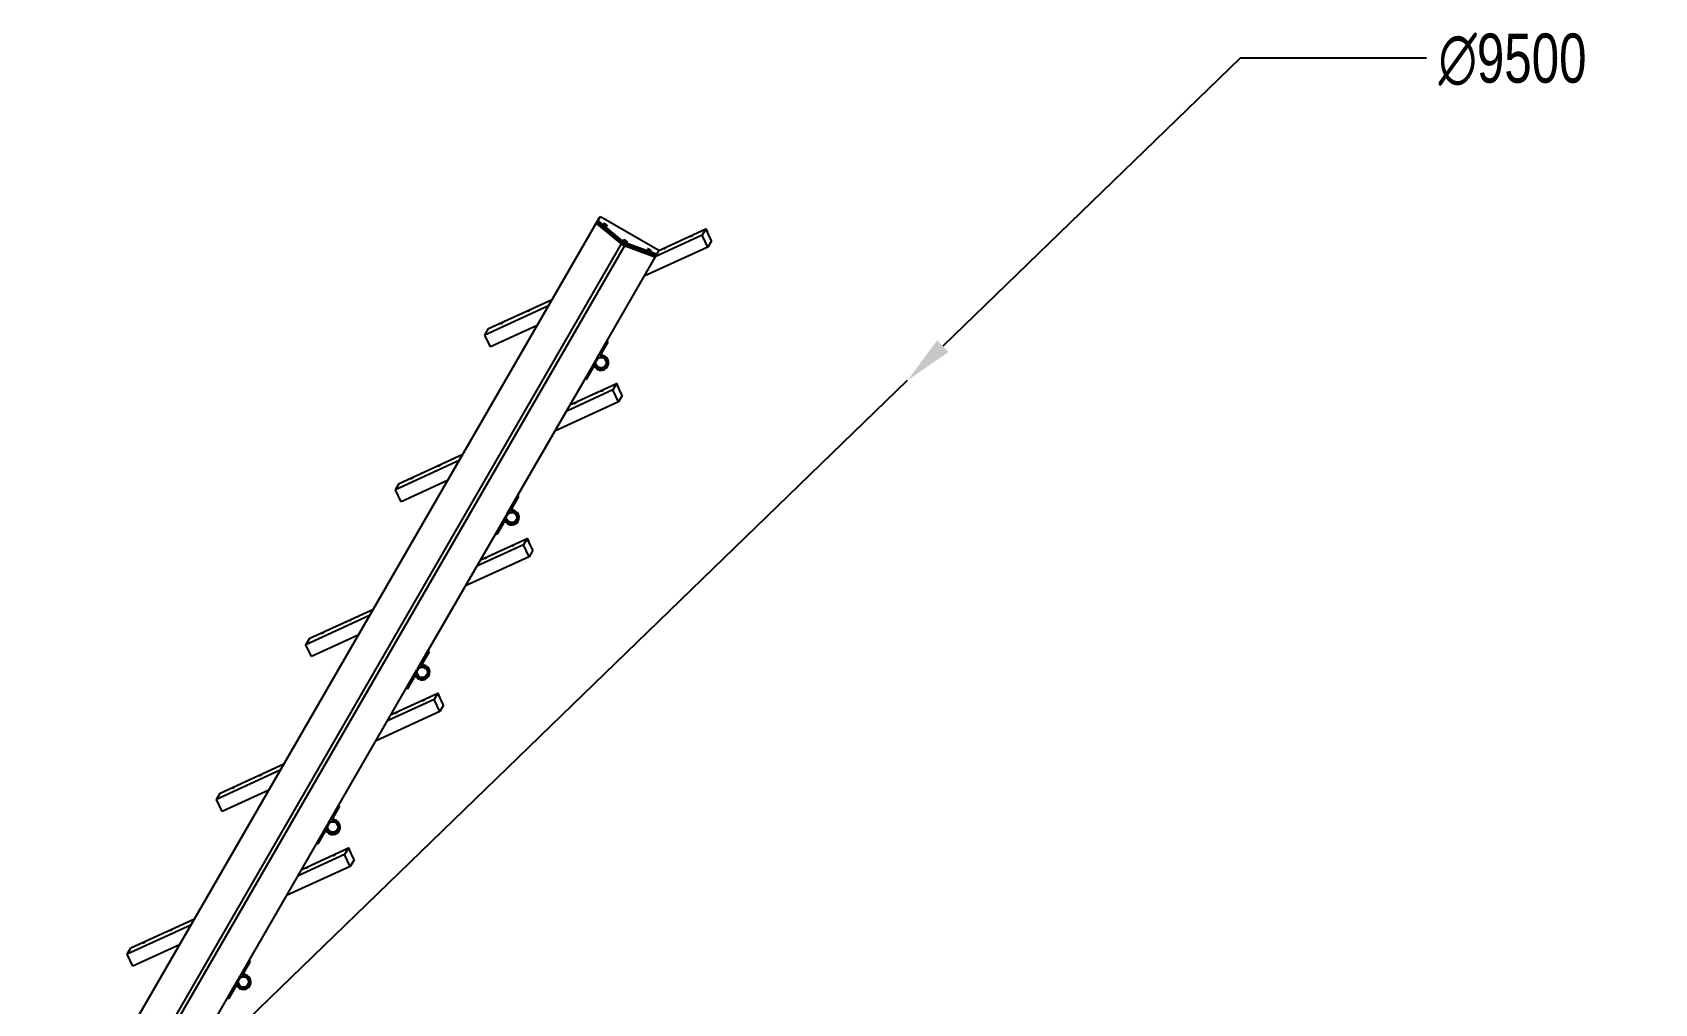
# Model space of a CAD drawing. Header units: millimetres. Extents: x 122 to 2816, y -707 to 556.
# Drawn here: x 813.9 to 875.1, y 181.8 to 218.4 of the extents above; entities that cross this region are included whole.
import ezdxf

# ---------------------------------------------------------------- set-up
doc = ezdxf.new("R2010")
doc.units = ezdxf.units.MM
doc.header["$PDSIZE"] = -1
doc.layers.add('FORMAT', color=7, linetype='Continuous')
doc.styles.add('SLDTEXTSTYLE7', font='TXT', dxfattribs={"width": 0.75})
doc.dimstyles.new('SLDDIMSTYLE2', dxfattribs={"dimtxt": 1.852083, "dimasz": 1.852083, "dimexe": 0, "dimexo": 0.625, "dimgap": 0.463021, "dimtad": 1, "dimdec": 0, "dimlfac": 110, "dimrnd": 1e-09, "dimzin": 12, "dimtxsty": 'SLDTEXTSTYLE7', "dimblk1": 'NONE', "dimsah": 1, "dimcen": 0, "dimazin": 3, "dimtfac": 1, "dimtdec": 0, "dimtmove": 0, "dimatfit": 3, "dimldrblk": 'NONE', "dimfrac": 2, "dimtzin": 12})
pattern_1 = [(45, (577.821, 87.9), (-6.7352, 6.7352), []), (45, (582.311, 87.9), (-6.7352, 6.7352), [])]

# ---------------------------------------------------------------- blocks, each defined once
blk = doc.blocks.new('*D1076')
at = {"layer": 'Defpoints', "color": 0}
for p in [(846.904, 205.268), (784.871, 145.179)]:
    blk.add_point(p, dxfattribs=at)
at = {"layer": 'FORMAT', "color": 0, "lineweight": -2}
for p, q in [((859.442, 217.412), (848.234, 206.557)), ((866.454, 217.412), (859.442, 217.412)), ((784.871, 145.179), (846.904, 205.268))]:
    blk.add_line(p, q, dxfattribs=at)
at = {"layer": 'FORMAT', "color": 0}
blk.add_solid([(848.02, 206.778), (848.449, 206.335), (846.904, 205.268)], dxfattribs=at)
at = {"layer": 'FORMAT', "color": 0, "insert": (866.917, 218.339), "char_height": 1.8521, "attachment_point": 1, "style": 'SLDTEXTSTYLE7'}
blk.add_mtext('\\A1;∅9500', dxfattribs=at)
blk = doc.blocks.new('_None')

msp = doc.modelspace()

# ---------------------------------------------------------------- hatches: boundary and pattern name
at = {"linetype": 'Continuous', "lineweight": 18}
h = msp.add_hatch(dxfattribs=at)
h.set_pattern_fill('ANSI32', style=0)
h.set_pattern_definition(pattern_1)
edge = h.paths.add_edge_path(flags=0)
edge.add_arc((835.35372, 205.931965), 0.219545, 0, 360)
edge = h.paths.add_edge_path(flags=0)
edge.add_arc((835.35372, 205.931965), 0.194364, 0, 360)
h = msp.add_hatch(dxfattribs=at)
h.set_pattern_fill('ANSI32', style=0)
h.set_pattern_definition(pattern_1)
edge = h.paths.add_edge_path(flags=0)
edge.add_arc((831.985538, 200.098103), 0.219545, 0, 360)
edge = h.paths.add_edge_path(flags=0)
edge.add_arc((831.985538, 200.098103), 0.194364, 0, 360)
h = msp.add_hatch(dxfattribs=at)
h.set_pattern_fill('ANSI32', style=0)
h.set_pattern_definition(pattern_1)
edge = h.paths.add_edge_path(flags=0)
edge.add_arc((828.617356, 194.264241), 0.219545, 0, 360)
edge = h.paths.add_edge_path(flags=0)
edge.add_arc((828.617356, 194.264241), 0.194364, 0, 360)
h = msp.add_hatch(dxfattribs=at)
h.set_pattern_fill('ANSI32', style=0)
h.set_pattern_definition(pattern_1)
edge = h.paths.add_edge_path(flags=0)
edge.add_arc((825.249175, 188.430379), 0.219545, 0, 360)
edge = h.paths.add_edge_path(flags=0)
edge.add_arc((825.249175, 188.430379), 0.194364, 0, 360)
h = msp.add_hatch(dxfattribs=at)
h.set_pattern_fill('ANSI32', style=0)
h.set_pattern_definition(pattern_1)
edge = h.paths.add_edge_path(flags=0)
edge.add_arc((821.877878, 182.591123), 0.219545, 0, 360)
edge = h.paths.add_edge_path(flags=0)
edge.add_arc((821.877878, 182.591123), 0.194364, 0, 360)

# ---------------------------------------------------------------- linework, layer by layer
at = {"color": 7, "linetype": 'Continuous', "lineweight": 25}
for p, q in [((815.77124, 177.593074), (835.242278, 211.3179)), ((835.185409, 211.193558), (835.212361, 211.240239)), ((835.212361, 211.240239), (835.21909, 211.251895)), ((835.243499, 211.20077), (835.216547, 211.154089)), ((836.068625, 210.448113), (835.216547, 211.154089)), ((835.21909, 211.251895), (835.246042, 211.298576)), ((835.242278, 211.3179), (835.291402, 211.402986)), ((835.242278, 211.3179), (835.252431, 211.309643)), ((835.254505, 211.313236), (835.242278, 211.3179)), ((836.095577, 210.494794), (835.243499, 211.20077)), ((835.246042, 211.298576), (835.332494, 211.448317)), ((835.27718, 211.259107), (835.250228, 211.212426)), ((836.102306, 210.50645), (835.250228, 211.212426)), ((836.129258, 210.553131), (835.27718, 211.259107)), ((835.291402, 211.402986), (835.303581, 211.398237)), ((835.301604, 211.394813), (835.291402, 211.402986)), ((835.332494, 211.448317), (837.536923, 210.17559)), ((837.531425, 210.166067), (839.306889, 210.98196)), ((839.306889, 210.98196), (839.167811, 210.74107)), ((839.519886, 210.53173), (839.306889, 210.98196)), ((839.309059, 210.977374), (839.320045, 210.982422)), ((839.320045, 210.982422), (839.312694, 210.96969)), ((839.378135, 210.859632), (839.320045, 210.982422)), ((836.068625, 210.448113), (836.095577, 210.494794)), ((836.102306, 210.50645), (836.129258, 210.553131)), ((836.329607, 210.359677), (836.302655, 210.312995)), ((837.340087, 209.928062), (836.302655, 210.312995)), ((837.367039, 209.974744), (836.329607, 210.359677)), ((836.363288, 210.418014), (836.336336, 210.371332)), ((837.373768, 209.986399), (836.336336, 210.371332)), ((837.40072, 210.033081), (836.363288, 210.418014)), ((839.380808, 210.29084), (836.981924, 209.188461)), ((839.167811, 210.74107), (837.412655, 209.934509)), ((839.380808, 210.29084), (839.167811, 210.74107)), ((839.378135, 210.859632), (839.370784, 210.8469)), ((839.519886, 210.53173), (839.380808, 210.29084)), ((835.176985, 206.062215), (837.469087, 210.032252)), ((837.340087, 209.928062), (837.367039, 209.974744)), ((837.373768, 209.986399), (837.40072, 210.033081)), ((837.416789, 209.967512), (837.389837, 209.92083)), ((837.423518, 209.979167), (837.416789, 209.967512)), ((837.45047, 210.025849), (837.423518, 209.979167)), ((837.536923, 210.17559), (837.45047, 210.025849)), ((837.456859, 210.036916), (837.469087, 210.032252)), ((837.469087, 210.032252), (837.458933, 210.040508)), ((837.469087, 210.032252), (837.518211, 210.117337)), ((837.518211, 210.117337), (837.506032, 210.122086)), ((837.508009, 210.12551), (837.518211, 210.117337)), ((833.371363, 208.077381), (830.97248, 206.975003)), ((831.111558, 207.215893), (833.510441, 208.318272)), ((832.940632, 207.331334), (831.185477, 206.524773)), ((830.97248, 206.975003), (831.111558, 207.215893)), ((831.185477, 206.524773), (830.97248, 206.975003)), ((835.371136, 206.289404), (835.621136, 206.722417)), ((835.621136, 206.722417), (835.573899, 206.749689)), ((831.808803, 200.228352), (835.152553, 206.019898)), ((834.802955, 205.305284), (835.052955, 205.738297)), ((835.79885, 204.905859), (834.043695, 204.099298)), ((834.182773, 204.340189), (835.937928, 205.14675)), ((834.755678, 205.33249), (834.802916, 205.305217)), ((834.755717, 205.332557), (834.802955, 205.305284)), ((834.802916, 205.305217), (834.802955, 205.305284)), ((835.937928, 205.14675), (835.79885, 204.905859)), ((836.011847, 204.455629), (835.79885, 204.905859)), ((836.150925, 204.696519), (835.937928, 205.14675)), ((835.940098, 205.142163), (835.951085, 205.147212)), ((835.951085, 205.147212), (835.943733, 205.134479)), ((836.009175, 205.024422), (835.951085, 205.147212)), ((836.009175, 205.024422), (836.001823, 205.011689)), ((836.011847, 204.455629), (833.612964, 203.353251)), ((836.150925, 204.696519), (836.011847, 204.455629)), ((827.742597, 201.380682), (830.141481, 202.483061)), ((830.002403, 202.242171), (827.603519, 201.139792)), ((827.603519, 201.139792), (827.742597, 201.380682)), ((827.816516, 200.689562), (827.603519, 201.139792)), ((829.571672, 201.496123), (827.816516, 200.689562)), ((832.002176, 200.454193), (832.252176, 200.887206)), ((832.252176, 200.887206), (832.204938, 200.914479)), ((828.440621, 194.39449), (831.784371, 200.186036)), ((831.433994, 199.470074), (831.683994, 199.903086)), ((830.813812, 198.504978), (832.568968, 199.311539)), ((831.386718, 199.497279), (831.433955, 199.470007)), ((831.386756, 199.497346), (831.433994, 199.470074)), ((831.433955, 199.470007), (831.433994, 199.470074)), ((832.568968, 199.311539), (832.42989, 199.070649)), ((832.781965, 198.861309), (832.568968, 199.311539)), ((832.571138, 199.306953), (832.582124, 199.312001)), ((832.582124, 199.312001), (832.574773, 199.299269)), ((832.640214, 199.189211), (832.582124, 199.312001)), ((832.42989, 199.070649), (830.674734, 198.264088)), ((832.642887, 198.620419), (832.42989, 199.070649)), ((832.640214, 199.189211), (832.632863, 199.176479)), ((832.781965, 198.861309), (832.642887, 198.620419)), ((832.642887, 198.620419), (830.244003, 197.51804)), ((826.633443, 196.40696), (824.234559, 195.304582)), ((824.373637, 195.545472), (826.772521, 196.64785)), ((826.202712, 195.660912), (824.447556, 194.854351)), ((824.234559, 195.304582), (824.373637, 195.545472)), ((824.447556, 194.854351), (824.234559, 195.304582)), ((828.633216, 194.618983), (828.883216, 195.051996)), ((828.883216, 195.051996), (828.835978, 195.079268)), ((825.072439, 188.560628), (828.41619, 194.352174)), ((828.065034, 193.634863), (828.315034, 194.067876)), ((829.06093, 193.235438), (827.305774, 192.428877)), ((827.444852, 192.669768), (829.200008, 193.476329)), ((828.017757, 193.662069), (828.064995, 193.634796)), ((828.017796, 193.662136), (828.065034, 193.634863)), ((828.064995, 193.634796), (828.065034, 193.634863)), ((829.200008, 193.476329), (829.06093, 193.235438)), ((829.273927, 192.785208), (829.06093, 193.235438)), ((829.413005, 193.026098), (829.200008, 193.476329)), ((829.202177, 193.471742), (829.213164, 193.476791)), ((829.213164, 193.476791), (829.205813, 193.464058)), ((829.271254, 193.354001), (829.213164, 193.476791)), ((829.271254, 193.354001), (829.263903, 193.341268)), ((829.273927, 192.785208), (826.875043, 191.682829)), ((829.413005, 193.026098), (829.273927, 192.785208)), ((821.004677, 189.710261), (823.40356, 190.81264)), ((823.264482, 190.57175), (820.865599, 189.469371)), ((820.865599, 189.469371), (821.004677, 189.710261)), ((822.833751, 189.825702), (821.078596, 189.019141)), ((821.078596, 189.019141), (820.865599, 189.469371)), ((825.264255, 188.783772), (825.514255, 189.216785)), ((825.514255, 189.216785), (825.467017, 189.244058)), ((821.701143, 182.721372), (825.048008, 188.518312)), ((824.648797, 187.826858), (824.696035, 187.799586)), ((824.648836, 187.826925), (824.696073, 187.799653)), ((824.696035, 187.799586), (824.696073, 187.799653)), ((824.696073, 187.799653), (824.946073, 188.232665)), ((825.691969, 187.400228), (823.936813, 186.593667)), ((824.075892, 186.834557), (825.831047, 187.641118)), ((825.831047, 187.641118), (825.691969, 187.400228)), ((825.904966, 186.949998), (825.691969, 187.400228)), ((826.044044, 187.190888), (825.831047, 187.641118)), ((825.833217, 187.636531), (825.844203, 187.64158)), ((825.844203, 187.64158), (825.836852, 187.628847)), ((825.902294, 187.51879), (825.844203, 187.64158)), ((825.902294, 187.51879), (825.894942, 187.506057)), ((826.044044, 187.190888), (825.904966, 186.949998)), ((825.904966, 186.949998), (823.506083, 185.847619)), ((819.895522, 184.736539), (817.496638, 183.63416)), ((817.635716, 183.875051), (820.0346, 184.977429)), ((819.464791, 183.990491), (817.709635, 183.18393)), ((817.496638, 183.63416), (817.635716, 183.875051)), ((817.709635, 183.18393), (817.496638, 183.63416)), ((821.895295, 182.948562), (822.145295, 183.381574)), ((822.145295, 183.381574), (822.098057, 183.408847)), ((817.998049, 176.307425), (821.676712, 182.679056)), ((821.327113, 181.964442), (821.577113, 182.397455)), ((821.279837, 181.991648), (821.327074, 181.964375)), ((821.279875, 181.991715), (821.327113, 181.964442)), ((821.327074, 181.964375), (821.327113, 181.964442))]:
    msp.add_line(p, q, dxfattribs=at)
at = {"color": 8, "linetype": 'Continuous', "lineweight": 25}
for p, q in [((816.9224, 177.144209), (836.126266, 210.406281)), ((836.237607, 210.341998), (817.033741, 177.079927))]:
    msp.add_line(p, q, dxfattribs=at)
at = {"color": 7, "linetype": 'Continuous', "lineweight": 25, "flags": 128}
for points in [[(835.216547, 211.154089), (835.208382, 211.161077), (835.201345, 211.167575), (835.195496, 211.173528), (835.190883, 211.178887), (835.187546, 211.183606), (835.185511, 211.187646), (835.184797, 211.190972), (835.185409, 211.193558)], [(835.212361, 211.240239), (835.211749, 211.237654), (835.212463, 211.234327), (835.214497, 211.230288), (835.217835, 211.225569), (835.222448, 211.22021), (835.228297, 211.214257), (835.235334, 211.207759), (835.243499, 211.20077)], [(835.250228, 211.212426), (835.242063, 211.219414), (835.235026, 211.225912), (835.229177, 211.231865), (835.224564, 211.237224), (835.221227, 211.241943), (835.219192, 211.245983), (835.218478, 211.249309), (835.21909, 211.251895)], [(835.246042, 211.298576), (835.24543, 211.295991), (835.246144, 211.292664), (835.248178, 211.288625), (835.251516, 211.283906), (835.256129, 211.278547), (835.261978, 211.272594), (835.269015, 211.266096), (835.27718, 211.259107)], [(835.45675, 211.172625), (835.457026, 211.169703), (835.460235, 211.165218), (835.466226, 211.159378), (835.474719, 211.152458), (835.485316, 211.144781), (835.497523, 211.136705), (835.510769, 211.128608), (835.524433, 211.120869), (835.537878, 211.11385), (835.550474, 211.107879), (835.561634, 211.103235), (835.570833, 211.100135), (835.577644, 211.098724), (835.581746, 211.099069), (835.582949, 211.101152), (835.581196, 211.104877), (835.57657, 211.11007), (835.569285, 211.116487), (835.559684, 211.123829), (835.548214, 211.131753), (835.535413, 211.139887), (835.521879, 211.147851), (835.508244, 211.155274), (835.495146, 211.161807), (835.483199, 211.167146), (835.472959, 211.171041), (835.464907, 211.17331), (835.459418, 211.173846), (835.45675, 211.172625)], [(836.206917, 210.562862), (836.207194, 210.559941), (836.210403, 210.555455), (836.216394, 210.549616), (836.224886, 210.542696), (836.235484, 210.535018), (836.247691, 210.526942), (836.260936, 210.518846), (836.274601, 210.511107), (836.288046, 210.504088), (836.300642, 210.498116), (836.311801, 210.493472), (836.321001, 210.490372), (836.327811, 210.488962), (836.331914, 210.489306), (836.333117, 210.49139), (836.331364, 210.495115), (836.326737, 210.500308), (836.319453, 210.506725), (836.309851, 210.514067), (836.298382, 210.52199), (836.285581, 210.530124), (836.272046, 210.538089), (836.258412, 210.545511), (836.245314, 210.552045), (836.233366, 210.557384), (836.223127, 210.561279), (836.215075, 210.563547), (836.209586, 210.564083), (836.206917, 210.562862)], [(838.740417, 210.699522), (838.741029, 210.698682), (838.744579, 210.699282), (838.75078, 210.701275), (838.759129, 210.704499), (838.76895, 210.708693), (838.779447, 210.713517), (838.789769, 210.71858), (838.799081, 210.723472), (838.806629, 210.727796), (838.811799, 210.731204), (838.814175, 210.733417), (838.813563, 210.734258), (838.810012, 210.733657), (838.803811, 210.731664), (838.795462, 210.72844), (838.785642, 210.724246), (838.775145, 210.719423), (838.764822, 210.71436), (838.75551, 210.709468), (838.747963, 210.705143), (838.742792, 210.701736), (838.740417, 210.699522)], [(837.110071, 210.218079), (837.110348, 210.215158), (837.113556, 210.210672), (837.119547, 210.204833), (837.12804, 210.197913), (837.138637, 210.190235), (837.150844, 210.182159), (837.16409, 210.174063), (837.177754, 210.166324), (837.191199, 210.159305), (837.203796, 210.153333), (837.214955, 210.148689), (837.224155, 210.145589), (837.230965, 210.144179), (837.235068, 210.144523), (837.236271, 210.146607), (837.234518, 210.150332), (837.229891, 210.155525), (837.222606, 210.161942), (837.213005, 210.169284), (837.201535, 210.177207), (837.188734, 210.185341), (837.1752, 210.193306), (837.161565, 210.200728), (837.148468, 210.207262), (837.13652, 210.212601), (837.12628, 210.216495), (837.118228, 210.218764), (837.112739, 210.2193), (837.110071, 210.218079)], [(837.389837, 209.92083), (837.387904, 209.919008), (837.384666, 209.917963), (837.38015, 209.917705), (837.374395, 209.918236), (837.367448, 209.919551), (837.359367, 209.92164), (837.350222, 209.924485), (837.340087, 209.928062)], [(837.367039, 209.974744), (837.377173, 209.971167), (837.386319, 209.968322), (837.394399, 209.966233), (837.401347, 209.964918), (837.407102, 209.964387), (837.411618, 209.964645), (837.414856, 209.965689), (837.416789, 209.967512)], [(837.423518, 209.979167), (837.421585, 209.977345), (837.418347, 209.9763), (837.413831, 209.976042), (837.408076, 209.976573), (837.401129, 209.977888), (837.393048, 209.979977), (837.383902, 209.982822), (837.373768, 209.986399)], [(837.40072, 210.033081), (837.410854, 210.029504), (837.42, 210.026659), (837.42808, 210.02457), (837.435027, 210.023255), (837.440783, 210.022724), (837.445299, 210.022982), (837.448537, 210.024026), (837.45047, 210.025849)], [(837.716, 210.228764), (837.716613, 210.227924), (837.720163, 210.228524), (837.726364, 210.230517), (837.734713, 210.233741), (837.744534, 210.237935), (837.75503, 210.242758), (837.765353, 210.247821), (837.774665, 210.252713), (837.782212, 210.257038), (837.787383, 210.260445), (837.789758, 210.262659), (837.789146, 210.263499), (837.785596, 210.262899), (837.779395, 210.260906), (837.771046, 210.257682), (837.761225, 210.253488), (837.750728, 210.248664), (837.740406, 210.243601), (837.731094, 210.238709), (837.723547, 210.234385), (837.718376, 210.230978), (837.716, 210.228764)], [(832.593919, 207.874972), (832.594531, 207.874131), (832.598081, 207.874732), (832.604282, 207.876725), (832.612631, 207.879949), (832.622452, 207.884143), (832.632949, 207.888966), (832.643271, 207.894029), (832.652583, 207.898921), (832.66013, 207.903246), (832.665301, 207.906653), (832.667677, 207.908867), (832.667064, 207.909707), (832.663514, 207.909107), (832.657313, 207.907114), (832.648964, 207.90389), (832.639143, 207.899696), (832.628647, 207.894872), (832.618324, 207.889809), (832.609012, 207.884917), (832.601465, 207.880593), (832.596294, 207.877185), (832.593919, 207.874972)], [(831.569502, 207.404214), (831.570114, 207.403373), (831.573665, 207.403974), (831.579866, 207.405967), (831.588215, 207.40919), (831.598035, 207.413384), (831.608532, 207.418208), (831.618855, 207.423271), (831.628167, 207.428163), (831.635714, 207.432488), (831.640885, 207.435895), (831.64326, 207.438108), (831.642648, 207.438949), (831.639098, 207.438348), (831.632897, 207.436355), (831.624548, 207.433131), (831.614727, 207.428938), (831.60423, 207.424114), (831.593908, 207.419051), (831.584595, 207.414159), (831.577048, 207.409834), (831.571878, 207.406427), (831.569502, 207.404214)], [(835.371456, 204.864312), (835.372069, 204.863471), (835.375619, 204.864072), (835.38182, 204.866065), (835.390169, 204.869289), (835.39999, 204.873482), (835.410486, 204.878306), (835.420809, 204.883369), (835.430121, 204.888261), (835.437668, 204.892586), (835.442839, 204.895993), (835.445214, 204.898206), (835.444602, 204.899047), (835.441052, 204.898446), (835.434851, 204.896453), (835.426502, 204.89323), (835.416681, 204.889036), (835.406184, 204.884212), (835.395862, 204.879149), (835.38655, 204.874257), (835.379003, 204.869932), (835.373832, 204.866525), (835.371456, 204.864312)], [(834.34704, 204.393553), (834.347652, 204.392713), (834.351203, 204.393313), (834.357404, 204.395306), (834.365752, 204.39853), (834.375573, 204.402724), (834.38607, 204.407548), (834.396393, 204.412611), (834.405705, 204.417503), (834.413252, 204.421827), (834.418423, 204.425235), (834.420798, 204.427448), (834.420186, 204.428289), (834.416635, 204.427688), (834.410435, 204.425695), (834.402086, 204.422471), (834.392265, 204.418277), (834.381768, 204.413454), (834.371445, 204.408391), (834.362133, 204.403499), (834.354586, 204.399174), (834.349416, 204.395767), (834.34704, 204.393553)], [(829.224958, 202.039761), (829.22557, 202.038921), (829.229121, 202.039521), (829.235322, 202.041514), (829.243671, 202.044738), (829.253491, 202.048932), (829.263988, 202.053756), (829.274311, 202.058819), (829.283623, 202.063711), (829.29117, 202.068035), (829.296341, 202.071443), (829.298716, 202.073656), (829.298104, 202.074497), (829.294554, 202.073896), (829.288353, 202.071903), (829.280004, 202.068679), (829.270183, 202.064485), (829.259686, 202.059662), (829.249364, 202.054599), (829.240051, 202.049707), (829.232504, 202.045382), (829.227334, 202.041975), (829.224958, 202.039761)], [(828.200542, 201.569003), (828.201154, 201.568162), (828.204704, 201.568763), (828.210905, 201.570756), (828.219254, 201.57398), (828.229075, 201.578174), (828.239572, 201.582997), (828.249894, 201.58806), (828.259206, 201.592952), (828.266754, 201.597277), (828.271924, 201.600684), (828.2743, 201.602898), (828.273688, 201.603738), (828.270137, 201.603138), (828.263936, 201.601145), (828.255587, 201.597921), (828.245767, 201.593727), (828.23527, 201.588903), (828.224947, 201.58384), (828.215635, 201.578948), (828.208088, 201.574624), (828.202917, 201.571216), (828.200542, 201.569003)], [(832.002496, 199.029101), (832.003108, 199.028261), (832.006659, 199.028861), (832.012859, 199.030854), (832.021208, 199.034078), (832.031029, 199.038272), (832.041526, 199.043096), (832.051849, 199.048159), (832.061161, 199.053051), (832.068708, 199.057375), (832.073879, 199.060782), (832.076254, 199.062996), (832.075642, 199.063836), (832.072091, 199.063236), (832.065891, 199.061243), (832.057542, 199.058019), (832.047721, 199.053825), (832.037224, 199.049002), (832.026901, 199.043939), (832.017589, 199.039047), (832.010042, 199.034722), (832.004872, 199.031315), (832.002496, 199.029101)], [(830.97808, 198.558343), (830.978692, 198.557502), (830.982242, 198.558103), (830.988443, 198.560096), (830.996792, 198.56332), (831.006613, 198.567513), (831.01711, 198.572337), (831.027432, 198.5774), (831.036744, 198.582292), (831.044291, 198.586617), (831.049462, 198.590024), (831.051838, 198.592237), (831.051225, 198.593078), (831.047675, 198.592477), (831.041474, 198.590485), (831.033125, 198.587261), (831.023304, 198.583067), (831.012808, 198.578243), (831.002485, 198.57318), (830.993173, 198.568288), (830.985626, 198.563964), (830.980455, 198.560556), (830.97808, 198.558343)], [(825.855998, 196.204551), (825.85661, 196.20371), (825.86016, 196.204311), (825.866361, 196.206304), (825.87471, 196.209528), (825.884531, 196.213721), (825.895028, 196.218545), (825.90535, 196.223608), (825.914662, 196.2285), (825.92221, 196.232825), (825.92738, 196.236232), (825.929756, 196.238445), (825.929143, 196.239286), (825.925593, 196.238685), (825.919392, 196.236692), (825.911043, 196.233469), (825.901223, 196.229275), (825.890726, 196.224451), (825.880403, 196.219388), (825.871091, 196.214496), (825.863544, 196.210171), (825.858373, 196.206764), (825.855998, 196.204551)], [(824.831581, 195.733792), (824.832194, 195.732952), (824.835744, 195.733552), (824.841945, 195.735545), (824.850294, 195.738769), (824.860115, 195.742963), (824.870611, 195.747787), (824.880934, 195.75285), (824.890246, 195.757742), (824.897793, 195.762066), (824.902964, 195.765474), (824.905339, 195.767687), (824.904727, 195.768528), (824.901177, 195.767927), (824.894976, 195.765934), (824.886627, 195.76271), (824.876806, 195.758516), (824.866309, 195.753693), (824.855987, 195.74863), (824.846675, 195.743738), (824.839128, 195.739413), (824.833957, 195.736006), (824.831581, 195.733792)], [(828.633536, 193.193891), (828.634148, 193.19305), (828.637698, 193.193651), (828.643899, 193.195644), (828.652248, 193.198868), (828.662069, 193.203061), (828.672566, 193.207885), (828.682888, 193.212948), (828.6922, 193.21784), (828.699747, 193.222165), (828.704918, 193.225572), (828.707294, 193.227785), (828.706681, 193.228626), (828.703131, 193.228025), (828.69693, 193.226032), (828.688581, 193.222808), (828.67876, 193.218615), (828.668264, 193.213791), (828.657941, 193.208728), (828.648629, 193.203836), (828.641082, 193.199511), (828.635911, 193.196104), (828.633536, 193.193891)], [(827.609119, 192.723132), (827.609732, 192.722292), (827.613282, 192.722892), (827.619483, 192.724885), (827.627832, 192.728109), (827.637652, 192.732303), (827.648149, 192.737127), (827.658472, 192.74219), (827.667784, 192.747082), (827.675331, 192.751406), (827.680502, 192.754813), (827.682877, 192.757027), (827.682265, 192.757867), (827.678715, 192.757267), (827.672514, 192.755274), (827.664165, 192.75205), (827.654344, 192.747856), (827.643847, 192.743033), (827.633525, 192.73797), (827.624213, 192.733078), (827.616665, 192.728753), (827.611495, 192.725346), (827.609119, 192.723132)], [(822.487037, 190.36934), (822.48765, 190.3685), (822.4912, 190.3691), (822.497401, 190.371093), (822.50575, 190.374317), (822.515571, 190.378511), (822.526067, 190.383335), (822.53639, 190.388398), (822.545702, 190.39329), (822.553249, 190.397614), (822.55842, 190.401021), (822.560795, 190.403235), (822.560183, 190.404075), (822.556633, 190.403475), (822.550432, 190.401482), (822.542083, 190.398258), (822.532262, 190.394064), (822.521765, 190.389241), (822.511443, 190.384178), (822.502131, 190.379286), (822.494584, 190.374961), (822.489413, 190.371554), (822.487037, 190.36934)], [(821.462621, 189.898582), (821.463233, 189.897741), (821.466784, 189.898342), (821.472984, 189.900335), (821.481333, 189.903559), (821.491154, 189.907752), (821.501651, 189.912576), (821.511974, 189.917639), (821.521286, 189.922531), (821.528833, 189.926856), (821.534003, 189.930263), (821.536379, 189.932476), (821.535767, 189.933317), (821.532216, 189.932716), (821.526016, 189.930723), (821.517667, 189.9275), (821.507846, 189.923306), (821.497349, 189.918482), (821.487026, 189.913419), (821.477714, 189.908527), (821.470167, 189.904202), (821.464996, 189.900795), (821.462621, 189.898582)], [(825.264575, 187.35868), (825.265188, 187.35784), (825.268738, 187.35844), (825.274939, 187.360433), (825.283288, 187.363657), (825.293108, 187.367851), (825.303605, 187.372674), (825.313928, 187.377737), (825.32324, 187.382629), (825.330787, 187.386954), (825.335958, 187.390361), (825.338333, 187.392575), (825.337721, 187.393415), (825.334171, 187.392815), (825.32797, 187.390822), (825.319621, 187.387598), (825.3098, 187.383404), (825.299303, 187.37858), (825.288981, 187.373518), (825.279669, 187.368626), (825.272121, 187.364301), (825.266951, 187.360894), (825.264575, 187.35868)], [(824.240159, 186.887922), (824.240771, 186.887081), (824.244321, 186.887682), (824.250522, 186.889675), (824.258871, 186.892899), (824.268692, 186.897092), (824.279189, 186.901916), (824.289511, 186.906979), (824.298824, 186.911871), (824.306371, 186.916196), (824.311541, 186.919603), (824.313917, 186.921816), (824.313305, 186.922657), (824.309754, 186.922056), (824.303553, 186.920063), (824.295204, 186.916839), (824.285384, 186.912646), (824.274887, 186.907822), (824.264564, 186.902759), (824.255252, 186.897867), (824.247705, 186.893542), (824.242534, 186.890135), (824.240159, 186.887922)], [(818.093661, 184.063371), (818.094273, 184.062531), (818.097823, 184.063131), (818.104024, 184.065124), (818.112373, 184.068348), (818.122194, 184.072542), (818.132691, 184.077366), (818.143013, 184.082429), (818.152325, 184.087321), (818.159872, 184.091645), (818.165043, 184.095052), (818.167419, 184.097266), (818.166806, 184.098106), (818.163256, 184.097506), (818.157055, 184.095513), (818.148706, 184.092289), (818.138885, 184.088095), (818.128389, 184.083272), (818.118066, 184.078209), (818.108754, 184.073317), (818.101207, 184.068992), (818.096036, 184.065585), (818.093661, 184.063371)], [(819.118077, 184.53413), (819.118689, 184.533289), (819.12224, 184.53389), (819.12844, 184.535883), (819.136789, 184.539107), (819.14661, 184.5433), (819.157107, 184.548124), (819.16743, 184.553187), (819.176742, 184.558079), (819.184289, 184.562404), (819.189459, 184.565811), (819.191835, 184.568024), (819.191223, 184.568865), (819.187672, 184.568264), (819.181472, 184.566271), (819.173123, 184.563047), (819.163302, 184.558854), (819.152805, 184.55403), (819.142482, 184.548967), (819.13317, 184.544075), (819.125623, 184.53975), (819.120452, 184.536343), (819.118077, 184.53413)]]:
    msp.add_lwpolyline(points, dxfattribs=at)
at = {"color": 7, "linetype": 'Continuous', "lineweight": 25}
for centre, radius in [((835.35372, 205.931965), 0.219545), ((835.35372, 205.931965), 0.194364), ((831.985538, 200.098103), 0.219545), ((831.985538, 200.098103), 0.194364), ((828.617356, 194.264241), 0.219545), ((828.617356, 194.264241), 0.194364), ((825.249175, 188.430379), 0.219545), ((825.249175, 188.430379), 0.194364), ((821.877878, 182.591123), 0.219545), ((821.877878, 182.591123), 0.194364)]:
    msp.add_circle(centre, radius, dxfattribs=at)
for centre, radius, start, end in [((836.662541, 211.20657), 0.963324, 231.93702695, 248.06297305), ((836.689492, 211.253252), 0.963324, 231.93702695, 248.06297305), ((836.696222, 211.264907), 0.963324, 231.93702695, 248.06297305), ((836.723173, 211.311589), 0.963324, 231.93702695, 248.06297305), ((835.353759, 205.932032), 0.281818, 221.07535558, 78.92464442), ((835.353759, 205.932032), 0.227273, 221.07535558, 78.92464442), ((835.418335, 206.262064), 0.109091, 150, 258.92464442), ((835.418374, 206.262131), 0.109091, 150, 258.92464442), ((835.418374, 206.262131), 0.054545, 150, 258.92464442), ((835.100192, 205.711024), 0.109091, 41.07535558, 150), ((835.100154, 205.710957), 0.054545, 41.07535558, 150), ((835.100192, 205.711024), 0.054545, 41.07535558, 150), ((835.35372, 205.931965), 0.281818, 221.07535558, 330.54554514), ((831.731232, 199.875814), 0.109091, 41.07535558, 150), ((831.731232, 199.875814), 0.054545, 41.07535558, 150), ((831.98476, 200.096755), 0.281818, 221.07535558, 329.65048137), ((831.984798, 200.096822), 0.281818, 221.07535558, 78.92464442), ((831.984798, 200.096822), 0.227273, 221.07535558, 78.92464442), ((832.049375, 200.426854), 0.109091, 150, 258.92464442), ((832.049414, 200.426921), 0.109091, 150, 258.92464442), ((832.049414, 200.426921), 0.054545, 150, 258.92464442), ((828.615838, 194.261611), 0.281818, 221.07535558, 78.92464442), ((828.615838, 194.261611), 0.227273, 221.07535558, 78.92464442), ((828.680415, 194.591643), 0.109091, 150, 258.92464442), ((828.680453, 194.59171), 0.109091, 150, 258.92464442), ((828.680453, 194.59171), 0.054545, 150, 258.92464442), ((828.362272, 194.040603), 0.109091, 41.07535558, 150), ((828.362233, 194.040536), 0.054545, 41.07535558, 150), ((828.362272, 194.040603), 0.054545, 41.07535558, 150), ((828.615799, 194.261544), 0.281818, 221.07535558, 329.52746709), ((824.993311, 188.205393), 0.109091, 41.07535558, 150), ((825.246839, 188.426334), 0.281818, 221.07535558, 330.0891685), ((825.246878, 188.426401), 0.281818, 221.07535558, 78.92464442), ((825.246878, 188.426401), 0.227273, 221.07535558, 78.92464442), ((825.311454, 188.756433), 0.109091, 150, 258.92464442), ((825.311493, 188.7565), 0.109091, 150, 258.92464442), ((825.311493, 188.7565), 0.054545, 150, 258.92464442), ((824.993272, 188.205325), 0.054545, 41.07535558, 150), ((824.993311, 188.205393), 0.054545, 41.07535558, 150), ((821.877917, 182.59119), 0.281818, 221.07535558, 78.92464442), ((821.877917, 182.59119), 0.227273, 221.07535558, 78.92464442), ((821.942494, 182.921222), 0.109091, 150, 258.92464442), ((821.942533, 182.921289), 0.109091, 150, 258.92464442), ((821.942533, 182.921289), 0.054545, 150, 258.92464442), ((821.877878, 182.591123), 0.227273, 330.03052528, 78.92464442), ((821.624351, 182.370182), 0.109091, 41.07535558, 150), ((821.624312, 182.370115), 0.054545, 41.07535558, 150), ((821.624351, 182.370182), 0.054545, 41.07535558, 150)]:
    msp.add_arc(centre, radius, start, end, dxfattribs=at)

# ---------------------------------------------------------------- dimensions: what is measured, and where the dimension line sits
at = {"layer": 'FORMAT'}
dim = msp.add_diameter_dim_2p(p1=(784.871498, 145.179498), p2=(846.904181, 205.267966), dimstyle='SLDDIMSTYLE2', dxfattribs=at)
dim.commit()
dim.dimension.update_dxf_attribs({"geometry": '*D1076', "text_midpoint": (869.926436, 217.412498), "dimtype": 163})

doc.saveas('drawing.dxf')
